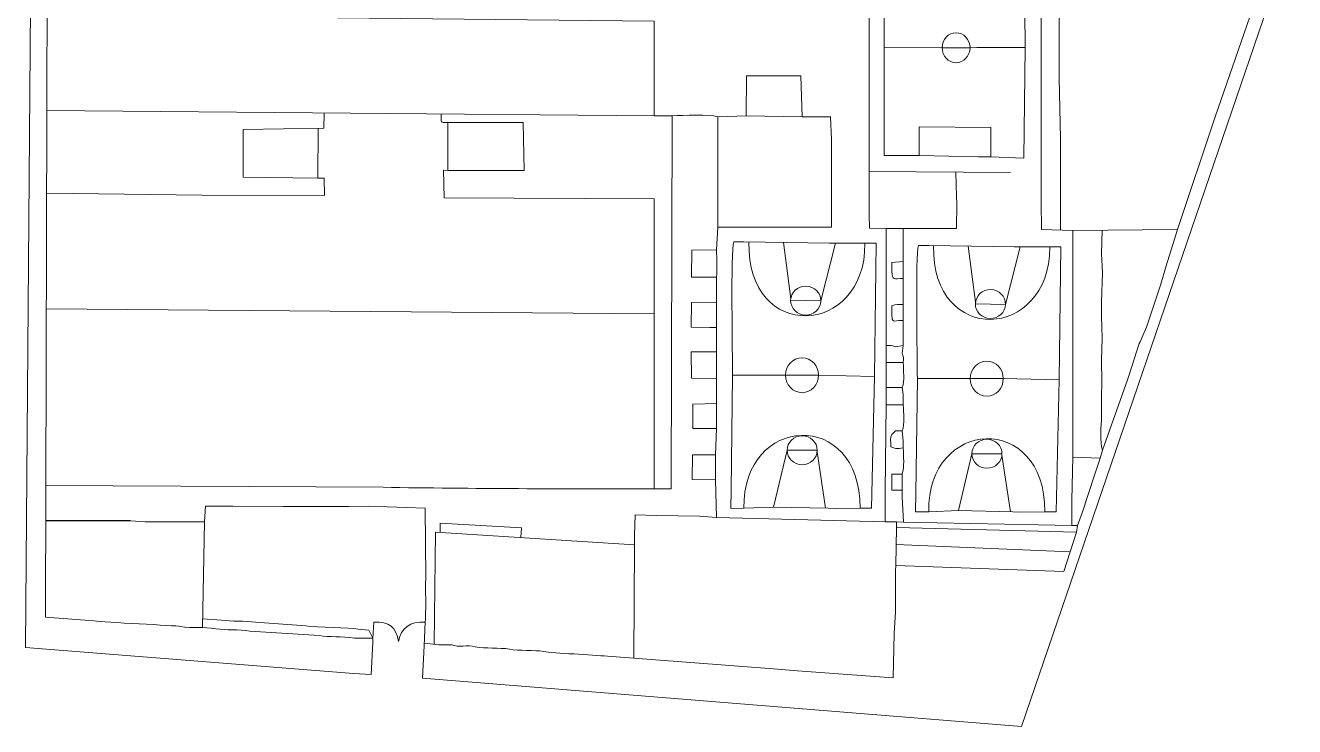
# Model space of a CAD drawing. Header units: centimetres. Extents: x 2.5 to 20.1, y 0.6 to 18.3.
# Drawn here: x 2.47 to 20.1, y 0.57 to 10.31 of the extents above; entities that cross this region are included whole.
import ezdxf

# ---------------------------------------------------------------- set-up
doc = ezdxf.new("R2010")
doc.units = ezdxf.units.CM
doc.header["$MEASUREMENT"] = 0
doc.layers.add('Capa 1', color=7, linetype='Continuous')

msp = doc.modelspace()

# ---------------------------------------------------------------- linework, layer by layer
msp.add_line((3.932, 3.431), (2.759, 3.431))
at = {"layer": 'Capa 1', "color": 7, "lineweight": 20, "true_color": 0xffffff}
for centre, major_axis, ratio in [((15.396, 10.002), (0, 0.208), 0.928537), ((13.257, 5.454), (0, 0.243), 0.944548), ((15.822, 5.406), (0, 0.243), 0.944548), ((13.259, 4.411), (0.209, 0), 0.96369), ((15.824, 4.363), (0.209, 0), 0.96369)]:
    msp.add_ellipse(centre, major_axis=major_axis, ratio=ratio, dxfattribs=at)
for points, knots in [([(16.305, 0.573), (16.305, 0.573), (20.096, 11.671), (20.096, 11.671), (20.096, 11.671), (20.096, 11.671), (8.772, 16.936), (8.772, 16.936), (8.772, 16.936), (8.772, 16.936), (2.607, 18.286), (2.607, 18.286), (2.607, 18.286), (2.607, 18.286), (2.474, 1.67), (2.474, 1.67)], [0, 0, 0, 0, 0.2, 0.2, 0.2, 0.2, 0.4, 0.4, 0.4, 0.4, 0.6, 0.6, 0.6, 0.6, 1, 1, 1, 1]), ([(16.149, 8.268), (16.149, 8.268), (14.189, 8.284), (14.189, 8.284), (14.189, 8.284), (14.189, 8.284), (14.189, 11.761), (14.189, 11.761), (14.189, 11.761), (14.189, 11.761), (16.023, 11.761), (16.023, 11.761), (16.023, 11.761), (16.023, 11.761), (16.576, 11.508), (16.576, 11.508), (16.576, 11.508), (16.576, 11.508), (16.576, 7.857), (16.576, 7.857), (16.576, 7.857), (16.576, 7.857), (16.58, 7.476), (16.58, 7.476), (16.58, 7.476), (16.58, 7.476), (17.018, 7.462), (17.018, 7.462), (17.018, 7.462), (17.018, 7.462), (18.472, 7.477), (18.472, 7.477), (18.472, 7.477), (18.472, 7.477), (18.994, 9.042), (18.994, 9.042), (18.994, 9.042), (18.994, 9.042), (19.473, 10.431), (19.473, 10.431), (19.473, 10.431), (19.544, 10.577), (19.777, 11.3), (19.856, 11.537), (19.856, 11.537), (19.856, 11.537), (14.648, 13.894), (14.648, 13.894), (14.648, 13.894), (14.648, 13.894), (14.189, 14.116), (14.189, 14.116), (14.189, 14.116), (14.189, 14.116), (13.921, 14.226), (13.921, 14.226)], [0, 0, 0, 0, 0.066667, 0.066667, 0.066667, 0.066667, 0.133333, 0.133333, 0.133333, 0.133333, 0.2, 0.2, 0.2, 0.2, 0.266667, 0.266667, 0.266667, 0.266667, 0.333333, 0.333333, 0.333333, 0.333333, 0.4, 0.4, 0.4, 0.4, 0.466667, 0.466667, 0.466667, 0.466667, 0.533333, 0.533333, 0.533333, 0.533333, 0.6, 0.6, 0.6, 0.6, 0.666667, 0.666667, 0.666667, 0.666667, 0.733333, 0.733333, 0.733333, 0.733333, 0.8, 0.8, 0.8, 0.8, 0.866667, 0.866667, 0.866667, 0.866667, 1, 1, 1, 1]), ([(15.589, 10.002), (15.842, 10.009), (16.101, 10.006), (16.355, 10.006), (16.355, 10.006), (16.355, 10.006), (16.339, 11.492), (16.339, 11.492), (16.339, 11.492), (16.339, 11.492), (15.88, 11.508), (15.88, 11.508), (15.88, 11.508), (15.88, 11.508), (14.885, 11.508), (14.885, 11.508), (14.885, 11.508), (14.885, 11.508), (14.393, 11.512), (14.393, 11.512), (14.393, 11.512), (14.393, 11.512), (14.395, 10.006), (14.395, 10.006), (14.395, 10.006), (14.395, 10.006), (15.202, 10.002), (15.202, 10.002)], [0, 0, 0, 0, 0.125, 0.125, 0.125, 0.125, 0.25, 0.25, 0.25, 0.25, 0.375, 0.375, 0.375, 0.375, 0.5, 0.5, 0.5, 0.5, 0.625, 0.625, 0.625, 0.625, 0.75, 0.75, 0.75, 0.75, 1, 1, 1, 1]), ([(14.885, 8.505), (14.885, 8.505), (15.707, 8.489), (15.707, 8.489), (15.707, 8.489), (15.707, 8.489), (15.88, 8.489), (15.88, 8.489), (15.88, 8.489), (15.88, 8.489), (15.879, 8.892), (15.879, 8.892), (15.879, 8.892), (15.879, 8.892), (14.884, 8.903), (14.884, 8.903), (14.884, 8.903), (14.884, 8.903), (14.885, 8.505), (14.885, 8.505), (14.885, 8.505), (14.885, 8.505), (14.395, 8.505), (14.395, 8.505), (14.395, 8.505), (14.395, 8.505), (14.395, 10.006), (14.395, 10.006)], [0, 0, 0, 0, 0.125, 0.125, 0.125, 0.125, 0.25, 0.25, 0.25, 0.25, 0.375, 0.375, 0.375, 0.375, 0.5, 0.5, 0.5, 0.5, 0.625, 0.625, 0.625, 0.625, 0.75, 0.75, 0.75, 0.75, 1, 1, 1, 1]), ([(15.88, 8.489), (15.88, 8.489), (16.336, 8.47), (16.336, 8.47), (16.336, 8.47), (16.336, 8.47), (16.355, 10.006), (16.355, 10.006)], [0, 0, 0, 0, 0.333333, 0.333333, 0.333333, 0.333333, 1, 1, 1, 1]), ([(11.455, 9.058), (11.455, 9.058), (11.439, 3.874), (11.439, 3.874), (11.439, 3.874), (11.439, 3.874), (11.202, 3.874), (11.202, 3.874), (11.202, 3.874), (11.202, 3.874), (11.202, 7.904), (11.202, 7.904), (11.202, 7.904), (11.202, 7.904), (8.288, 7.918), (8.288, 7.918), (8.288, 7.918), (8.288, 7.918), (8.28, 8.303), (8.28, 8.303), (8.28, 8.303), (8.28, 8.303), (8.341, 8.299), (8.341, 8.299), (8.341, 8.299), (8.341, 8.299), (8.341, 8.963), (8.341, 8.963), (8.341, 8.963), (8.223, 8.963), (8.247, 8.964), (8.247, 9.082)], [0, 0, 0, 0, 0.111111, 0.111111, 0.111111, 0.111111, 0.222222, 0.222222, 0.222222, 0.222222, 0.333333, 0.333333, 0.333333, 0.333333, 0.444444, 0.444444, 0.444444, 0.444444, 0.555556, 0.555556, 0.555556, 0.555556, 0.666667, 0.666667, 0.666667, 0.666667, 0.777778, 0.777778, 0.777778, 0.777778, 1, 1, 1, 1]), ([(13.668, 8.726), (13.668, 8.726), (13.652, 9.042), (13.652, 9.042), (13.652, 9.042), (13.652, 9.042), (13.257, 9.042), (13.257, 9.042)], [0, 0, 0, 0, 0.333333, 0.333333, 0.333333, 0.333333, 1, 1, 1, 1]), ([(12.087, 7.999), (12.087, 7.999), (12.087, 7.967), (12.087, 7.967), (12.087, 7.967), (12.087, 7.967), (12.087, 7.999), (12.087, 7.999), (12.087, 7.999), (12.087, 7.999), (12.087, 8.521), (12.087, 8.521)], [0, 0, 0, 0, 0.25, 0.25, 0.25, 0.25, 0.5, 0.5, 0.5, 0.5, 1, 1, 1, 1]), ([(15.406, 7.841), (15.406, 7.841), (15.4, 7.936), (15.4, 7.936), (15.4, 7.936), (15.4, 7.936), (15.391, 8.268), (15.391, 8.268)], [0, 0, 0, 0, 0.333333, 0.333333, 0.333333, 0.333333, 1, 1, 1, 1]), ([(12.704, 7.509), (12.704, 7.509), (12.087, 7.509), (12.087, 7.509), (12.087, 7.509), (12.087, 7.509), (12.087, 7.967), (12.087, 7.967)], [0, 0, 0, 0, 0.333333, 0.333333, 0.333333, 0.333333, 1, 1, 1, 1]), ([(14.553, 5.85), (14.492, 5.873), (14.495, 5.865), (14.426, 5.865), (14.426, 5.865), (14.426, 5.865), (14.423, 7.491), (14.423, 7.491), (14.423, 7.491), (14.423, 7.491), (14.663, 7.493), (14.663, 7.493), (14.663, 7.493), (14.663, 7.493), (15.169, 7.493), (15.169, 7.493), (15.169, 7.493), (15.169, 7.493), (15.264, 7.493), (15.264, 7.493), (15.264, 7.493), (15.264, 7.493), (15.4, 7.492), (15.4, 7.492), (15.4, 7.492), (15.4, 7.492), (15.406, 7.841), (15.406, 7.841)], [0, 0, 0, 0, 0.125, 0.125, 0.125, 0.125, 0.25, 0.25, 0.25, 0.25, 0.375, 0.375, 0.375, 0.375, 0.5, 0.5, 0.5, 0.5, 0.625, 0.625, 0.625, 0.625, 0.75, 0.75, 0.75, 0.75, 1, 1, 1, 1]), ([(12.767, 7.509), (12.767, 7.509), (13.668, 7.509), (13.668, 7.509), (13.668, 7.509), (13.668, 7.509), (13.668, 7.651), (13.668, 7.651)], [0, 0, 0, 0, 0.333333, 0.333333, 0.333333, 0.333333, 1, 1, 1, 1]), ([(11.977, 6.814), (11.977, 6.814), (11.722, 6.814), (11.722, 6.814), (11.722, 6.814), (11.722, 6.814), (11.726, 7.19), (11.726, 7.19), (11.726, 7.19), (11.726, 7.19), (12.071, 7.193), (12.071, 7.193), (12.071, 7.193), (12.071, 7.193), (12.087, 7.509), (12.087, 7.509)], [0, 0, 0, 0, 0.2, 0.2, 0.2, 0.2, 0.4, 0.4, 0.4, 0.4, 0.6, 0.6, 0.6, 0.6, 1, 1, 1, 1]), ([(14.505, 6.893), (14.505, 6.893), (14.505, 7.019), (14.505, 7.019), (14.505, 7.019), (14.505, 7.019), (14.663, 7.035), (14.663, 7.035), (14.663, 7.035), (14.663, 7.035), (14.663, 7.493), (14.663, 7.493)], [0, 0, 0, 0, 0.25, 0.25, 0.25, 0.25, 0.5, 0.5, 0.5, 0.5, 1, 1, 1, 1]), ([(17.319, 4.064), (17.319, 4.064), (17.398, 4.301), (17.398, 4.301), (17.398, 4.301), (17.398, 4.301), (17.018, 4.316), (17.018, 4.316), (17.018, 4.316), (17.018, 4.316), (17.018, 7.462), (17.018, 7.462)], [0, 0, 0, 0, 0.25, 0.25, 0.25, 0.25, 0.5, 0.5, 0.5, 0.5, 1, 1, 1, 1]), ([(14.261, 5.436), (14.261, 5.436), (14.285, 7.288), (14.285, 7.288), (14.285, 7.288), (14.285, 7.288), (14.079, 7.288), (14.079, 7.288), (14.079, 7.288), (14.079, 7.288), (13.636, 7.288), (13.636, 7.288), (13.636, 7.288), (13.636, 7.288), (12.451, 7.304), (12.451, 7.304), (12.451, 7.304), (12.451, 7.304), (12.309, 7.304), (12.309, 7.304), (12.309, 7.304), (12.264, 7.188), (12.293, 5.709), (12.293, 5.454)], [0, 0, 0, 0, 0.142857, 0.142857, 0.142857, 0.142857, 0.285714, 0.285714, 0.285714, 0.285714, 0.428571, 0.428571, 0.428571, 0.428571, 0.571429, 0.571429, 0.571429, 0.571429, 0.714286, 0.714286, 0.714286, 0.714286, 1, 1, 1, 1]), ([(16.826, 5.388), (16.826, 5.388), (16.85, 7.239), (16.85, 7.239), (16.85, 7.239), (16.85, 7.239), (16.644, 7.239), (16.644, 7.239), (16.644, 7.239), (16.644, 7.239), (16.201, 7.239), (16.201, 7.239), (16.201, 7.239), (16.201, 7.239), (15.016, 7.255), (15.016, 7.255), (15.016, 7.255), (15.016, 7.255), (14.873, 7.255), (14.873, 7.255), (14.873, 7.255), (14.829, 7.14), (14.858, 5.661), (14.858, 5.406)], [0, 0, 0, 0, 0.142857, 0.142857, 0.142857, 0.142857, 0.285714, 0.285714, 0.285714, 0.285714, 0.428571, 0.428571, 0.428571, 0.428571, 0.571429, 0.571429, 0.571429, 0.571429, 0.714286, 0.714286, 0.714286, 0.714286, 1, 1, 1, 1]), ([(11.977, 6.814), (11.977, 6.814), (12.071, 6.814), (12.071, 6.814), (12.071, 6.814), (12.077, 6.944), (12.071, 7.063), (12.071, 7.193)], [0, 0, 0, 0, 0.333333, 0.333333, 0.333333, 0.333333, 1, 1, 1, 1]), ([(14.505, 6.893), (14.505, 6.761), (14.531, 6.798), (14.663, 6.798), (14.663, 6.798), (14.663, 6.798), (14.663, 7.035), (14.663, 7.035)], [0, 0, 0, 0, 0.333333, 0.333333, 0.333333, 0.333333, 1, 1, 1, 1]), ([(11.977, 6.118), (11.977, 6.118), (11.719, 6.119), (11.719, 6.119), (11.719, 6.119), (11.719, 6.119), (11.723, 6.464), (11.723, 6.464), (11.723, 6.464), (11.723, 6.464), (12.071, 6.466), (12.071, 6.466), (12.071, 6.466), (12.071, 6.466), (12.071, 6.814), (12.071, 6.814)], [0, 0, 0, 0, 0.2, 0.2, 0.2, 0.2, 0.4, 0.4, 0.4, 0.4, 0.6, 0.6, 0.6, 0.6, 1, 1, 1, 1]), ([(14.505, 6.308), (14.505, 6.308), (14.505, 6.419), (14.505, 6.419), (14.505, 6.419), (14.569, 6.443), (14.592, 6.434), (14.663, 6.434), (14.663, 6.434), (14.663, 6.434), (14.663, 6.798), (14.663, 6.798)], [0, 0, 0, 0, 0.25, 0.25, 0.25, 0.25, 0.5, 0.5, 0.5, 0.5, 1, 1, 1, 1]), ([(17.935, 5.881), (17.935, 5.883), (18.037, 6.12), (18.046, 6.134), (18.046, 6.134), (18.046, 6.134), (18.235, 6.703), (18.235, 6.703)], [0, 0, 0, 0, 0.333333, 0.333333, 0.333333, 0.333333, 1, 1, 1, 1]), ([(13.304, 6.289), (13.189, 6.291), (13.097, 6.383), (13.099, 6.494), (13.099, 6.494), (13.101, 6.605), (13.197, 6.694), (13.312, 6.691), (13.312, 6.691), (13.427, 6.689), (13.519, 6.597), (13.517, 6.486), (13.517, 6.486), (13.515, 6.375), (13.42, 6.287), (13.304, 6.289)], [0, 0, 0, 0, 0.2, 0.2, 0.2, 0.2, 0.4, 0.4, 0.4, 0.4, 0.6, 0.6, 0.6, 0.6, 1, 1, 1, 1]), ([(15.869, 6.241), (15.754, 6.243), (15.662, 6.335), (15.664, 6.446), (15.664, 6.446), (15.666, 6.557), (15.761, 6.645), (15.877, 6.643), (15.877, 6.643), (15.992, 6.641), (16.084, 6.549), (16.082, 6.438), (16.082, 6.438), (16.08, 6.327), (15.984, 6.239), (15.869, 6.241)], [0, 0, 0, 0, 0.2, 0.2, 0.2, 0.2, 0.4, 0.4, 0.4, 0.4, 0.6, 0.6, 0.6, 0.6, 1, 1, 1, 1]), ([(11.977, 6.118), (11.977, 6.118), (12.071, 6.118), (12.071, 6.118), (12.071, 6.118), (12.071, 6.118), (12.071, 6.466), (12.071, 6.466)], [0, 0, 0, 0, 0.333333, 0.333333, 0.333333, 0.333333, 1, 1, 1, 1]), ([(13.517, 6.486), (13.517, 6.486), (13.308, 6.49), (13.308, 6.49), (13.308, 6.49), (13.308, 6.49), (13.099, 6.494), (13.099, 6.494)], [0, 0, 0, 0, 0.333333, 0.333333, 0.333333, 0.333333, 1, 1, 1, 1]), ([(14.6, 6.213), (14.6, 6.213), (14.663, 6.213), (14.663, 6.213), (14.663, 6.213), (14.663, 6.213), (14.663, 6.434), (14.663, 6.434)], [0, 0, 0, 0, 0.333333, 0.333333, 0.333333, 0.333333, 1, 1, 1, 1]), ([(16.082, 6.438), (16.082, 6.438), (15.873, 6.442), (15.873, 6.442), (15.873, 6.442), (15.873, 6.442), (15.664, 6.446), (15.664, 6.446)], [0, 0, 0, 0, 0.333333, 0.333333, 0.333333, 0.333333, 1, 1, 1, 1]), ([(14.553, 5.85), (14.553, 5.85), (14.663, 5.865), (14.663, 5.865), (14.663, 5.865), (14.663, 5.865), (14.663, 6.213), (14.663, 6.213)], [0, 0, 0, 0, 0.333333, 0.333333, 0.333333, 0.333333, 1, 1, 1, 1]), ([(17.414, 5.122), (17.414, 5.122), (17.419, 5.39), (17.419, 5.39), (17.419, 5.39), (17.419, 5.39), (17.414, 5.628), (17.414, 5.628), (17.414, 5.628), (17.42, 5.818), (17.429, 6.045), (17.414, 6.229)], [0, 0, 0, 0, 0.25, 0.25, 0.25, 0.25, 0.5, 0.5, 0.5, 0.5, 1, 1, 1, 1]), ([(12.071, 5.777), (12.071, 5.777), (11.719, 5.779), (11.719, 5.779), (11.719, 5.779), (11.719, 5.779), (11.724, 5.414), (11.724, 5.414), (11.724, 5.414), (11.724, 5.414), (12.071, 5.407), (12.071, 5.407), (12.071, 5.407), (12.071, 5.407), (12.071, 6.118), (12.071, 6.118)], [0, 0, 0, 0, 0.2, 0.2, 0.2, 0.2, 0.4, 0.4, 0.4, 0.4, 0.6, 0.6, 0.6, 0.6, 1, 1, 1, 1]), ([(14.616, 5.628), (14.616, 5.628), (14.426, 5.628), (14.426, 5.628), (14.426, 5.628), (14.426, 5.628), (14.426, 5.865), (14.426, 5.865)], [0, 0, 0, 0, 0.333333, 0.333333, 0.333333, 0.333333, 1, 1, 1, 1]), ([(14.616, 5.628), (14.616, 5.628), (14.663, 5.628), (14.663, 5.628), (14.663, 5.628), (14.663, 5.697), (14.671, 5.694), (14.648, 5.755), (14.648, 5.755), (14.648, 5.755), (14.663, 5.865), (14.663, 5.865)], [0, 0, 0, 0, 0.25, 0.25, 0.25, 0.25, 0.5, 0.5, 0.5, 0.5, 1, 1, 1, 1]), ([(14.663, 5.186), (14.663, 5.186), (14.648, 5.281), (14.648, 5.281), (14.648, 5.281), (14.648, 5.281), (14.426, 5.281), (14.426, 5.281), (14.426, 5.281), (14.426, 5.281), (14.426, 5.628), (14.426, 5.628)], [0, 0, 0, 0, 0.25, 0.25, 0.25, 0.25, 0.5, 0.5, 0.5, 0.5, 1, 1, 1, 1]), ([(12.071, 5.059), (12.071, 5.059), (12.071, 4.712), (12.071, 4.712), (12.071, 4.712), (12.071, 4.712), (11.74, 4.712), (11.74, 4.712), (11.74, 4.712), (11.74, 4.712), (11.739, 5.052), (11.739, 5.052), (11.739, 5.052), (11.739, 5.052), (12.071, 5.059), (12.071, 5.059), (12.071, 5.059), (12.071, 5.059), (12.071, 5.407), (12.071, 5.407)], [0, 0, 0, 0, 0.166667, 0.166667, 0.166667, 0.166667, 0.333333, 0.333333, 0.333333, 0.333333, 0.5, 0.5, 0.5, 0.5, 0.666667, 0.666667, 0.666667, 0.666667, 1, 1, 1, 1]), ([(12.451, 3.605), (12.451, 3.605), (12.269, 3.603), (12.269, 3.603), (12.269, 3.603), (12.269, 3.603), (12.273, 3.858), (12.273, 3.858), (12.273, 3.858), (12.273, 3.858), (12.293, 5.454), (12.293, 5.454), (12.293, 5.454), (12.293, 5.454), (13.036, 5.454), (13.036, 5.454), (13.036, 5.454), (13.036, 5.454), (13.478, 5.454), (13.478, 5.454), (13.478, 5.454), (13.478, 5.454), (14.261, 5.436), (14.261, 5.436), (14.261, 5.436), (14.261, 5.436), (14.221, 3.605), (14.221, 3.605), (14.221, 3.605), (14.221, 3.605), (14.063, 3.605), (14.063, 3.605)], [0, 0, 0, 0, 0.111111, 0.111111, 0.111111, 0.111111, 0.222222, 0.222222, 0.222222, 0.222222, 0.333333, 0.333333, 0.333333, 0.333333, 0.444444, 0.444444, 0.444444, 0.444444, 0.555556, 0.555556, 0.555556, 0.555556, 0.666667, 0.666667, 0.666667, 0.666667, 0.777778, 0.777778, 0.777778, 0.777778, 1, 1, 1, 1]), ([(15.016, 3.557), (15.016, 3.557), (14.834, 3.554), (14.834, 3.554), (14.834, 3.554), (14.834, 3.554), (14.838, 3.809), (14.838, 3.809), (14.838, 3.809), (14.838, 3.809), (14.858, 5.406), (14.858, 5.406), (14.858, 5.406), (14.858, 5.406), (15.6, 5.406), (15.6, 5.406), (15.6, 5.406), (15.6, 5.406), (16.043, 5.406), (16.043, 5.406), (16.043, 5.406), (16.043, 5.406), (16.826, 5.388), (16.826, 5.388), (16.826, 5.388), (16.826, 5.388), (16.786, 3.557), (16.786, 3.557), (16.786, 3.557), (16.786, 3.557), (16.628, 3.557), (16.628, 3.557)], [0, 0, 0, 0, 0.111111, 0.111111, 0.111111, 0.111111, 0.222222, 0.222222, 0.222222, 0.222222, 0.333333, 0.333333, 0.333333, 0.333333, 0.444444, 0.444444, 0.444444, 0.444444, 0.555556, 0.555556, 0.555556, 0.555556, 0.666667, 0.666667, 0.666667, 0.666667, 0.777778, 0.777778, 0.777778, 0.777778, 1, 1, 1, 1]), ([(17.398, 4.301), (17.398, 4.301), (17.429, 4.411), (17.429, 4.411), (17.429, 4.411), (17.429, 4.411), (17.777, 5.391), (17.777, 5.391)], [0, 0, 0, 0, 0.333333, 0.333333, 0.333333, 0.333333, 1, 1, 1, 1]), ([(14.663, 5.186), (14.663, 5.186), (14.663, 5.043), (14.663, 5.043), (14.663, 5.043), (14.663, 5.043), (14.426, 5.043), (14.426, 5.043), (14.426, 5.043), (14.426, 5.043), (14.426, 5.281), (14.426, 5.281)], [0, 0, 0, 0, 0.25, 0.25, 0.25, 0.25, 0.5, 0.5, 0.5, 0.5, 1, 1, 1, 1]), ([(14.663, 4.538), (14.663, 4.538), (14.648, 4.68), (14.648, 4.68), (14.648, 4.68), (14.648, 4.68), (14.553, 4.68), (14.553, 4.68), (14.553, 4.68), (14.553, 4.68), (14.521, 4.648), (14.521, 4.648), (14.521, 4.648), (14.47, 4.604), (14.49, 4.542), (14.49, 4.459), (14.49, 4.459), (14.577, 4.425), (14.578, 4.436), (14.663, 4.443), (14.663, 4.443), (14.663, 4.327), (14.682, 4.184), (14.648, 4.079), (14.648, 4.079), (14.648, 4.079), (14.505, 4.079), (14.505, 4.079), (14.505, 4.079), (14.505, 4.079), (14.505, 3.858), (14.505, 3.858), (14.505, 3.858), (14.505, 3.858), (14.648, 3.858), (14.648, 3.858), (14.648, 3.858), (14.648, 3.858), (14.648, 3.763), (14.648, 3.763), (14.648, 3.763), (14.648, 3.763), (14.666, 3.414), (14.666, 3.414), (14.666, 3.414), (14.666, 3.414), (14.569, 3.416), (14.569, 3.416), (14.569, 3.416), (14.569, 3.416), (14.409, 3.416), (14.409, 3.416), (14.409, 3.416), (14.409, 3.416), (14.411, 3.842), (14.411, 3.842), (14.411, 3.842), (14.411, 3.842), (14.426, 5.043), (14.426, 5.043)], [0, 0, 0, 0, 0.0625, 0.0625, 0.0625, 0.0625, 0.125, 0.125, 0.125, 0.125, 0.1875, 0.1875, 0.1875, 0.1875, 0.25, 0.25, 0.25, 0.25, 0.3125, 0.3125, 0.3125, 0.3125, 0.375, 0.375, 0.375, 0.375, 0.4375, 0.4375, 0.4375, 0.4375, 0.5, 0.5, 0.5, 0.5, 0.5625, 0.5625, 0.5625, 0.5625, 0.625, 0.625, 0.625, 0.625, 0.6875, 0.6875, 0.6875, 0.6875, 0.75, 0.75, 0.75, 0.75, 0.8125, 0.8125, 0.8125, 0.8125, 0.875, 0.875, 0.875, 0.875, 1, 1, 1, 1]), ([(12.056, 4.048), (12.056, 4.048), (12.056, 4), (12.056, 4), (12.056, 4), (12.056, 4), (11.733, 4.003), (11.733, 4.003), (11.733, 4.003), (11.733, 4.003), (11.735, 4.349), (11.735, 4.349), (11.735, 4.349), (11.735, 4.349), (12.056, 4.348), (12.056, 4.348), (12.056, 4.348), (12.056, 4.348), (12.071, 4.712), (12.071, 4.712)], [0, 0, 0, 0, 0.166667, 0.166667, 0.166667, 0.166667, 0.333333, 0.333333, 0.333333, 0.333333, 0.5, 0.5, 0.5, 0.5, 0.666667, 0.666667, 0.666667, 0.666667, 1, 1, 1, 1]), ([(13.05, 4.411), (13.05, 4.411), (13.259, 4.411), (13.259, 4.411), (13.259, 4.411), (13.259, 4.411), (13.468, 4.411), (13.468, 4.411)], [0, 0, 0, 0, 0.333333, 0.333333, 0.333333, 0.333333, 1, 1, 1, 1]), ([(15.615, 4.363), (15.615, 4.363), (15.824, 4.363), (15.824, 4.363), (15.824, 4.363), (15.824, 4.363), (16.033, 4.363), (16.033, 4.363)], [0, 0, 0, 0, 0.333333, 0.333333, 0.333333, 0.333333, 1, 1, 1, 1]), ([(11.202, 3.874), (9.954, 3.874), (8.689, 3.877), (7.441, 3.897), (7.441, 3.897), (7.441, 3.897), (2.76, 3.921), (2.76, 3.921)], [0, 0, 0, 0, 0.333333, 0.333333, 0.333333, 0.333333, 1, 1, 1, 1]), ([(10.933, 3.226), (10.933, 3.226), (10.941, 3.513), (10.941, 3.513), (10.941, 3.513), (10.941, 3.513), (11.234, 3.504), (11.234, 3.504), (11.234, 3.504), (11.234, 3.504), (11.834, 3.495), (11.834, 3.495), (11.834, 3.495), (11.834, 3.495), (12.071, 3.479), (12.071, 3.479), (12.071, 3.479), (12.071, 3.479), (12.056, 4), (12.056, 4)], [0, 0, 0, 0, 0.166667, 0.166667, 0.166667, 0.166667, 0.333333, 0.333333, 0.333333, 0.333333, 0.5, 0.5, 0.5, 0.5, 0.666667, 0.666667, 0.666667, 0.666667, 1, 1, 1, 1]), ([(8.029, 2.081), (8.039, 2.279), (8.026, 2.42), (8.033, 2.641), (8.033, 2.641), (8.033, 2.641), (8.025, 3.605), (8.025, 3.605), (8.025, 3.605), (8.025, 3.605), (7.235, 3.637), (7.235, 3.637), (7.235, 3.637), (7.235, 3.637), (6.966, 3.629), (6.966, 3.629), (6.966, 3.629), (6.966, 3.629), (6.053, 3.629), (6.053, 3.629), (6.053, 3.629), (6.053, 3.629), (5.354, 3.637), (5.354, 3.637), (5.354, 3.637), (5.354, 3.637), (5.244, 3.637), (5.244, 3.637), (5.244, 3.637), (5.244, 3.637), (4.975, 3.637), (4.975, 3.637), (4.975, 3.637), (4.975, 3.637), (4.959, 3.416), (4.959, 3.416), (4.959, 3.416), (4.959, 3.416), (4.137, 3.416), (4.137, 3.416), (4.137, 3.416), (4.137, 3.416), (3.932, 3.431), (3.932, 3.431)], [0, 0, 0, 0, 0.083333, 0.083333, 0.083333, 0.083333, 0.166667, 0.166667, 0.166667, 0.166667, 0.25, 0.25, 0.25, 0.25, 0.333333, 0.333333, 0.333333, 0.333333, 0.416667, 0.416667, 0.416667, 0.416667, 0.5, 0.5, 0.5, 0.5, 0.583333, 0.583333, 0.583333, 0.583333, 0.666667, 0.666667, 0.666667, 0.666667, 0.75, 0.75, 0.75, 0.75, 0.833333, 0.833333, 0.833333, 0.833333, 1, 1, 1, 1]), ([(12.862, 3.621), (12.862, 3.621), (13.62, 3.605), (13.62, 3.605), (13.62, 3.605), (13.62, 3.605), (13.715, 3.598), (13.715, 3.598), (13.715, 3.598), (13.715, 3.598), (14.063, 3.605), (14.063, 3.605)], [0, 0, 0, 0, 0.25, 0.25, 0.25, 0.25, 0.5, 0.5, 0.5, 0.5, 1, 1, 1, 1]), ([(14.666, 3.414), (14.666, 3.414), (17.003, 3.368), (17.003, 3.368), (17.003, 3.368), (17.003, 3.368), (17.082, 3.368), (17.082, 3.368), (17.082, 3.368), (17.082, 3.368), (17.145, 3.542), (17.145, 3.542)], [0, 0, 0, 0, 0.25, 0.25, 0.25, 0.25, 0.5, 0.5, 0.5, 0.5, 1, 1, 1, 1]), ([(15.427, 3.573), (15.427, 3.573), (16.185, 3.557), (16.185, 3.557), (16.185, 3.557), (16.185, 3.557), (16.28, 3.55), (16.28, 3.55), (16.28, 3.55), (16.28, 3.55), (16.628, 3.557), (16.628, 3.557)], [0, 0, 0, 0, 0.25, 0.25, 0.25, 0.25, 0.5, 0.5, 0.5, 0.5, 1, 1, 1, 1]), ([(8.234, 3.269), (8.234, 3.269), (8.234, 3.401), (8.234, 3.401), (8.234, 3.401), (8.234, 3.401), (9.363, 3.335), (9.363, 3.335), (9.363, 3.335), (9.363, 3.335), (9.354, 3.199), (9.354, 3.199)], [0, 0, 0, 0, 0.25, 0.25, 0.25, 0.25, 0.5, 0.5, 0.5, 0.5, 1, 1, 1, 1]), ([(17.082, 3.368), (17.082, 3.368), (17.066, 3.273), (17.066, 3.273), (17.066, 3.273), (17.066, 3.273), (14.569, 3.337), (14.569, 3.337), (14.569, 3.337), (14.569, 3.337), (14.569, 3.416), (14.569, 3.416)], [0, 0, 0, 0, 0.25, 0.25, 0.25, 0.25, 0.5, 0.5, 0.5, 0.5, 1, 1, 1, 1]), ([(8.152, 1.716), (8.152, 1.716), (8.168, 3.273), (8.168, 3.273), (8.168, 3.273), (8.168, 3.273), (10.933, 3.099), (10.933, 3.099), (10.933, 3.099), (10.933, 3.099), (10.933, 3.226), (10.933, 3.226)], [0, 0, 0, 0, 0.25, 0.25, 0.25, 0.25, 0.5, 0.5, 0.5, 0.5, 1, 1, 1, 1]), ([(14.553, 2.736), (14.553, 2.736), (14.561, 2.812), (14.561, 2.812), (14.561, 2.812), (14.561, 2.812), (14.569, 3.337), (14.569, 3.337)], [0, 0, 0, 0, 0.333333, 0.333333, 0.333333, 0.333333, 1, 1, 1, 1]), ([(17.066, 3.273), (17.066, 3.273), (16.891, 2.728), (16.891, 2.728), (16.891, 2.728), (16.891, 2.728), (14.561, 2.812), (14.561, 2.812)], [0, 0, 0, 0, 0.333333, 0.333333, 0.333333, 0.333333, 1, 1, 1, 1]), ([(4.935, 2.072), (4.935, 2.072), (5.196, 2.053), (5.196, 2.053), (5.196, 2.053), (5.339, 2.026), (5.517, 2.05), (5.67, 2.022), (5.67, 2.022), (5.67, 2.022), (6.366, 1.974), (6.366, 1.974), (6.366, 1.974), (6.52, 1.948), (6.982, 1.948), (7.093, 1.927), (7.093, 1.927), (7.093, 1.927), (7.242, 1.914), (7.242, 1.914), (7.242, 1.914), (7.242, 1.914), (7.298, 1.803), (7.298, 1.803), (7.298, 1.803), (7.298, 1.803), (7.045, 1.803), (7.045, 1.803), (7.045, 1.803), (6.863, 1.832), (6.692, 1.813), (6.556, 1.838), (6.556, 1.838), (6.556, 1.838), (5.591, 1.901), (5.591, 1.901), (5.591, 1.901), (5.436, 1.928), (5.266, 1.905), (5.117, 1.933), (5.117, 1.933), (4.954, 1.964), (4.796, 1.933), (4.627, 1.965), (4.627, 1.965), (4.56, 1.978), (3.561, 2.02), (3.426, 2.043), (3.426, 2.043), (3.426, 2.043), (2.756, 2.095), (2.756, 2.095)], [0, 0, 0, 0, 0.071429, 0.071429, 0.071429, 0.071429, 0.142857, 0.142857, 0.142857, 0.142857, 0.214286, 0.214286, 0.214286, 0.214286, 0.285714, 0.285714, 0.285714, 0.285714, 0.357143, 0.357143, 0.357143, 0.357143, 0.428571, 0.428571, 0.428571, 0.428571, 0.5, 0.5, 0.5, 0.5, 0.571429, 0.571429, 0.571429, 0.571429, 0.642857, 0.642857, 0.642857, 0.642857, 0.714286, 0.714286, 0.714286, 0.714286, 0.785714, 0.785714, 0.785714, 0.785714, 0.857143, 0.857143, 0.857143, 0.857143, 1, 1, 1, 1]), ([(7.653, 1.757), (7.626, 1.95), (7.521, 2.039), (7.312, 2.024), (7.312, 2.024), (7.312, 2.024), (7.298, 1.803), (7.298, 1.803)], [0, 0, 0, 0, 0.333333, 0.333333, 0.333333, 0.333333, 1, 1, 1, 1]), ([(2.474, 1.67), (2.474, 1.67), (7.029, 1.31), (7.029, 1.31), (7.029, 1.31), (7.029, 1.31), (7.275, 1.298), (7.275, 1.298)], [0, 0, 0, 0, 0.333333, 0.333333, 0.333333, 0.333333, 1, 1, 1, 1]), ([(8.01, 1.693), (8.01, 1.693), (7.99, 1.244), (7.99, 1.244), (7.99, 1.244), (7.99, 1.244), (16.305, 0.573), (16.305, 0.573)], [0, 0, 0, 0, 0.333333, 0.333333, 0.333333, 0.333333, 1, 1, 1, 1]), ([(8.389, 1.709), (8.389, 1.709), (8.215, 1.709), (8.215, 1.709), (8.215, 1.709), (8.215, 1.709), (8.011, 1.732), (8.011, 1.732)], [0, 0, 0, 0, 0.333333, 0.333333, 0.333333, 0.333333, 1, 1, 1, 1]), ([(10.554, 1.551), (10.351, 1.568), (9.807, 1.594), (9.669, 1.617), (9.669, 1.617), (9.544, 1.639), (9.323, 1.625), (9.195, 1.648), (9.195, 1.648), (9.054, 1.674), (8.858, 1.654), (8.721, 1.68), (8.721, 1.68), (8.608, 1.714), (8.49, 1.669), (8.389, 1.709)], [0, 0, 0, 0, 0.2, 0.2, 0.2, 0.2, 0.4, 0.4, 0.4, 0.4, 0.6, 0.6, 0.6, 0.6, 1, 1, 1, 1])]:
    msp.add_open_spline(points, degree=3, knots=knots, dxfattribs=at)
for points in [[(2.794, 17.94), (2.794, 17.94), (2.756, 2.095), (2.756, 2.095)], [(15.202, 10.002), (15.202, 10.002), (15.589, 10.002), (15.589, 10.002)], [(16.845, 8.742), (16.845, 8.742), (16.829, 9.58), (16.829, 9.58)], [(12.087, 8.521), (12.087, 8.521), (12.087, 9.042), (12.087, 9.042)], [(13.668, 8.347), (13.668, 8.347), (13.668, 8.726), (13.668, 8.726)], [(16.845, 8.552), (16.845, 8.552), (16.845, 8.742), (16.845, 8.742)], [(16.845, 8.505), (16.845, 8.505), (16.845, 8.552), (16.845, 8.552)], [(16.845, 8.252), (16.845, 8.252), (16.845, 8.505), (16.845, 8.505)], [(13.668, 8.157), (13.668, 8.157), (13.668, 8.347), (13.668, 8.347)], [(14.189, 7.952), (14.189, 7.952), (14.189, 8.284), (14.189, 8.284)], [(13.668, 7.762), (13.668, 7.762), (13.668, 8.157), (13.668, 8.157)], [(16.845, 7.477), (16.845, 7.477), (16.845, 8.252), (16.845, 8.252)], [(14.189, 7.683), (14.189, 7.783), (14.194, 7.88), (14.189, 7.952)], [(13.668, 7.651), (13.668, 7.651), (13.668, 7.762), (13.668, 7.762)], [(14.193, 7.496), (14.193, 7.496), (14.189, 7.683), (14.189, 7.683)], [(12.767, 7.509), (12.767, 7.509), (12.704, 7.509), (12.704, 7.509)], [(14.423, 7.491), (14.423, 7.491), (14.193, 7.496), (14.193, 7.496)], [(17.414, 7.146), (17.414, 7.146), (17.426, 7.466), (17.426, 7.466)], [(18.314, 6.972), (18.314, 6.972), (18.472, 7.477), (18.472, 7.477)], [(14.131, 7.281), (14.132, 5.979), (12.488, 5.902), (12.519, 7.303)], [(13.101, 6.515), (13.101, 6.515), (12.998, 7.296), (12.998, 7.296)], [(13.517, 6.486), (13.517, 6.486), (13.722, 7.288), (13.722, 7.288)], [(16.696, 7.232), (16.697, 5.93), (15.052, 5.854), (15.084, 7.254)], [(15.666, 6.467), (15.666, 6.467), (15.563, 7.248), (15.563, 7.248)], [(16.082, 6.438), (16.082, 6.438), (16.287, 7.239), (16.287, 7.239)], [(17.429, 6.877), (17.429, 6.877), (17.414, 7.146), (17.414, 7.146)], [(17.414, 6.466), (17.414, 6.466), (17.429, 6.877), (17.429, 6.877)], [(18.235, 6.703), (18.235, 6.703), (18.314, 6.972), (18.314, 6.972)], [(11.202, 6.308), (11.202, 6.308), (2.766, 6.374), (2.766, 6.374)], [(17.414, 6.229), (17.414, 6.229), (17.414, 6.466), (17.414, 6.466)], [(14.6, 6.213), (14.503, 6.194), (14.505, 6.214), (14.505, 6.308)], [(17.809, 5.486), (17.809, 5.486), (17.935, 5.881), (17.935, 5.881)], [(14.648, 5.281), (14.685, 5.376), (14.663, 5.52), (14.663, 5.628)], [(17.777, 5.391), (17.777, 5.391), (17.809, 5.486), (17.809, 5.486)], [(17.414, 4.996), (17.414, 4.996), (17.414, 5.122), (17.414, 5.122)], [(12.451, 3.605), (12.425, 4.907), (14.068, 5.006), (14.063, 3.605)], [(14.648, 4.68), (14.686, 4.779), (14.663, 4.931), (14.663, 5.043)], [(15.016, 3.557), (14.99, 4.859), (16.633, 4.958), (16.628, 3.557)], [(17.414, 4.885), (17.414, 4.885), (17.414, 4.996), (17.414, 4.996)], [(17.429, 4.411), (17.385, 4.525), (17.414, 4.753), (17.414, 4.885)], [(14.521, 4.648), (14.521, 4.648), (14.553, 4.68), (14.553, 4.68)], [(13.05, 4.411), (13.05, 4.411), (12.862, 3.621), (12.862, 3.621)], [(14.663, 4.443), (14.663, 4.443), (14.663, 4.538), (14.663, 4.538)], [(12.056, 4.048), (12.056, 4.048), (12.056, 4.348), (12.056, 4.348)], [(13.467, 4.39), (13.467, 4.39), (13.585, 3.605), (13.585, 3.605)], [(15.615, 4.363), (15.615, 4.363), (15.427, 3.573), (15.427, 3.573)], [(16.032, 4.341), (16.032, 4.341), (16.15, 3.556), (16.15, 3.556)], [(17.003, 3.716), (17.003, 3.716), (17.018, 4.316), (17.018, 4.316)], [(14.648, 3.858), (14.648, 3.858), (14.648, 4.079), (14.648, 4.079)], [(17.145, 3.542), (17.145, 3.542), (17.319, 4.064), (17.319, 4.064)], [(17.003, 3.542), (17.003, 3.542), (17.003, 3.716), (17.003, 3.716)], [(12.862, 3.621), (12.862, 3.621), (12.451, 3.605), (12.451, 3.605)], [(15.427, 3.573), (15.427, 3.573), (15.016, 3.557), (15.016, 3.557)], [(17.003, 3.542), (17.003, 3.542), (17.003, 3.495), (17.003, 3.495)], [(4.933, 1.948), (4.933, 1.948), (4.959, 3.416), (4.959, 3.416)], [(13.336, 3.447), (13.336, 3.447), (12.071, 3.479), (12.071, 3.479)], [(14.409, 3.416), (14.409, 3.416), (13.336, 3.447), (13.336, 3.447)], [(17.003, 3.368), (17.003, 3.368), (17.003, 3.495), (17.003, 3.495)], [(10.922, 1.527), (10.922, 1.527), (10.933, 3.099), (10.933, 3.099)], [(16.978, 3), (16.978, 3), (14.565, 3.102), (14.565, 3.102)], [(14.553, 2.23), (14.553, 2.23), (14.553, 2.736), (14.553, 2.736)], [(14.553, 2.167), (14.553, 2.167), (14.553, 2.23), (14.553, 2.23)], [(8.025, 2.025), (7.814, 2.034), (7.69, 1.945), (7.653, 1.757)], [(8.01, 1.693), (8.01, 1.693), (8.025, 2.025), (8.025, 2.025)], [(8.025, 2.025), (8.027, 2.044), (8.028, 2.063), (8.029, 2.081)], [(7.298, 1.74), (7.298, 1.74), (7.298, 1.803), (7.298, 1.803)], [(7.298, 1.74), (7.298, 1.74), (7.275, 1.298), (7.275, 1.298)], [(12.862, 1.377), (12.862, 1.377), (10.554, 1.551), (10.554, 1.551)]]:
    msp.add_open_spline(points, degree=3, dxfattribs=at)
at = {"layer": 'Capa 1', "lineweight": 20}
for points, knots in [([(2.773, 9.128), (2.773, 9.128), (11.202, 9.058), (11.202, 9.058), (11.202, 9.058), (11.202, 9.058), (11.202, 10.37), (11.202, 10.37), (11.202, 10.37), (11.202, 10.37), (6.808, 10.417), (6.808, 10.417)], [0, 0, 0, 0, 0.25, 0.25, 0.25, 0.25, 0.5, 0.5, 0.5, 0.5, 1, 1, 1, 1]), ([(11.202, 9.058), (11.202, 9.058), (11.455, 9.058), (11.455, 9.058), (11.455, 9.058), (11.61, 9.058), (11.963, 9.082), (12.087, 9.042), (12.087, 9.042), (12.087, 9.042), (12.482, 9.058), (12.482, 9.058), (12.482, 9.058), (12.482, 9.058), (12.486, 9.611), (12.486, 9.611), (12.486, 9.611), (12.486, 9.611), (13.086, 9.612), (13.086, 9.612)], [0, 0, 0, 0, 0.166667, 0.166667, 0.166667, 0.166667, 0.333333, 0.333333, 0.333333, 0.333333, 0.5, 0.5, 0.5, 0.5, 0.666667, 0.666667, 0.666667, 0.666667, 1, 1, 1, 1]), ([(12.482, 9.058), (12.482, 9.058), (13.257, 9.042), (13.257, 9.042), (13.257, 9.042), (13.257, 9.042), (13.241, 9.611), (13.241, 9.611), (13.241, 9.611), (13.241, 9.611), (13.086, 9.612), (13.086, 9.612)], [0, 0, 0, 0, 0.25, 0.25, 0.25, 0.25, 0.5, 0.5, 0.5, 0.5, 1, 1, 1, 1]), ([(6.539, 8.883), (6.539, 8.883), (6.533, 8.19), (6.533, 8.19), (6.533, 8.19), (6.533, 8.19), (5.497, 8.204), (5.497, 8.204), (5.497, 8.204), (5.497, 8.204), (5.497, 8.868), (5.497, 8.868), (5.497, 8.868), (5.497, 8.868), (6.619, 8.884), (6.619, 8.884), (6.619, 8.884), (6.619, 8.884), (6.623, 9.095), (6.623, 9.095)], [0, 0, 0, 0, 0.166667, 0.166667, 0.166667, 0.166667, 0.333333, 0.333333, 0.333333, 0.333333, 0.5, 0.5, 0.5, 0.5, 0.666667, 0.666667, 0.666667, 0.666667, 1, 1, 1, 1]), ([(8.341, 8.299), (8.341, 8.299), (9.4, 8.299), (9.4, 8.299), (9.4, 8.299), (9.4, 8.299), (9.385, 8.963), (9.385, 8.963), (9.385, 8.963), (9.385, 8.963), (8.341, 8.963), (8.341, 8.963)], [0, 0, 0, 0, 0.25, 0.25, 0.25, 0.25, 0.5, 0.5, 0.5, 0.5, 1, 1, 1, 1]), ([(6.533, 8.19), (6.533, 8.19), (6.622, 8.191), (6.622, 8.191), (6.622, 8.191), (6.622, 8.191), (6.626, 7.952), (6.626, 7.952), (6.626, 7.952), (6.626, 7.952), (4.928, 7.956), (4.928, 7.956), (4.928, 7.956), (4.928, 7.956), (2.77, 7.983), (2.77, 7.983)], [0, 0, 0, 0, 0.2, 0.2, 0.2, 0.2, 0.4, 0.4, 0.4, 0.4, 0.6, 0.6, 0.6, 0.6, 1, 1, 1, 1]), ([(14.521, 1.25), (14.521, 1.25), (13.194, 1.348), (13.194, 1.348), (13.194, 1.348), (13.194, 1.348), (12.862, 1.377), (12.862, 1.377)], [0, 0, 0, 0, 0.333333, 0.333333, 0.333333, 0.333333, 1, 1, 1, 1])]:
    msp.add_open_spline(points, degree=3, knots=knots, dxfattribs=at)
for points in [[(16.829, 9.58), (16.829, 9.58), (16.829, 10.544), (16.829, 10.544)], [(14.537, 1.867), (14.537, 1.867), (14.553, 2.167), (14.553, 2.167)], [(14.521, 1.25), (14.521, 1.25), (14.537, 1.867), (14.537, 1.867)]]:
    msp.add_open_spline(points, degree=3, dxfattribs=at)

doc.saveas('drawing.dxf')
